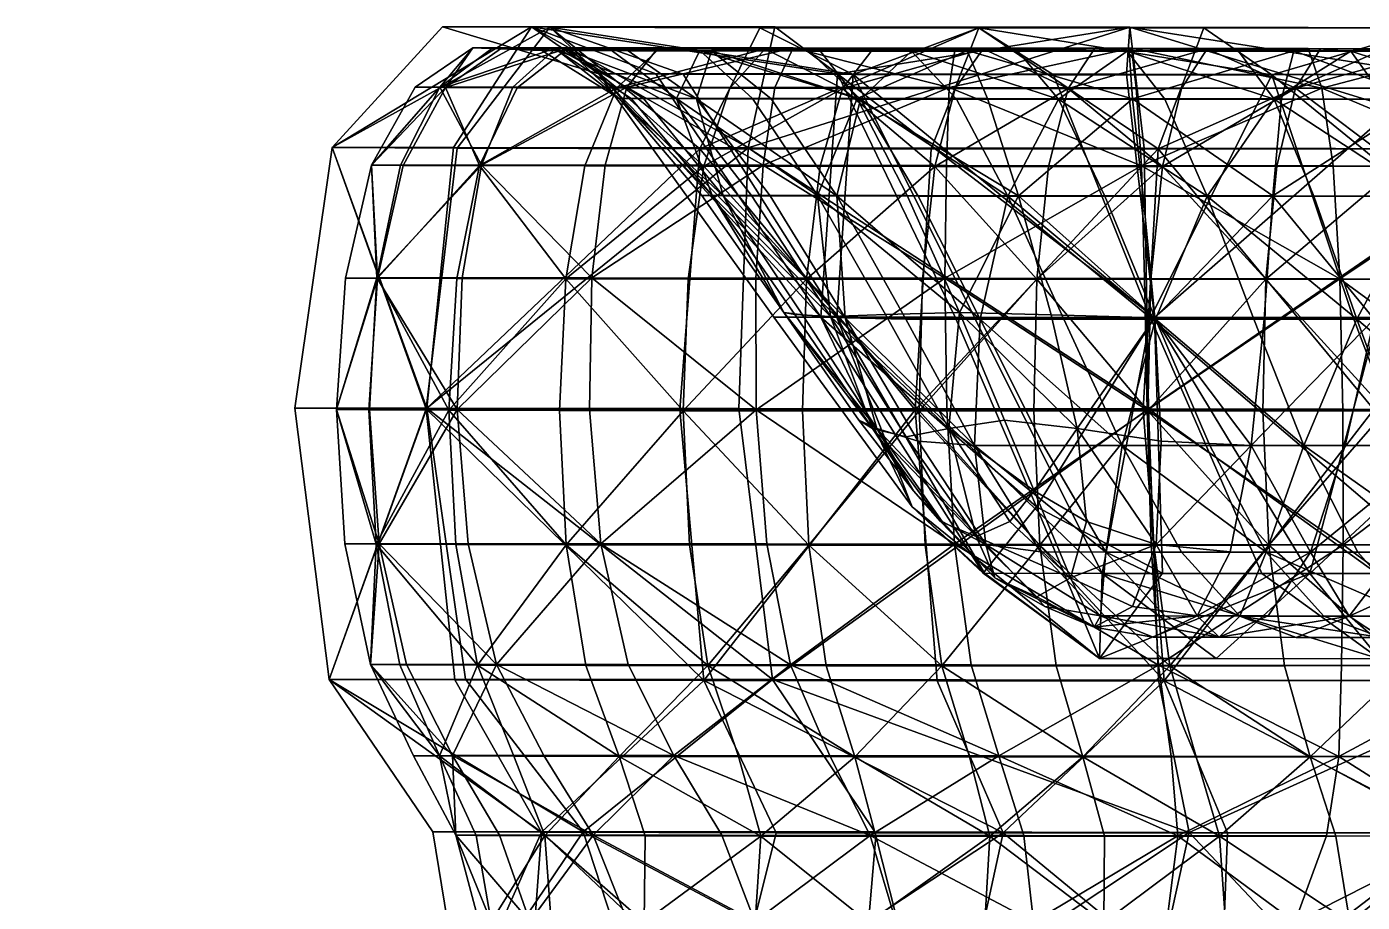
# Model space of a CAD drawing. Extents: x -333 to -8, y 0 to 313.
# Drawn here: x -325.57 to -280.92, y 283.21 to 312.48 of the extents above; entities that cross this region are included whole.
import ezdxf

# ---------------------------------------------------------------- set-up
doc = ezdxf.new("R2010")
doc.units = 0
doc.layers.add('Box03', color=7, linetype='CONTINUOUS')
doc.layers.add('Box04', color=7, linetype='CONTINUOUS')

msp = doc.modelspace()

# ---------------------------------------------------------------- meshes
at = {"layer": 'Box03', "color": 7}
mesh = msp.add_polyface(dxfattribs=at)
corners = [(-314.037476, 307.848999, -2.009823), (-313.068604, 307.852936, -7.903645), (-313.862335, 304.080566, -8.107579), (-310.36908, 307.85376, -13.236412), (-306.231903, 307.851624, -17.720322), (-306.675507, 304.079193, -18.399656), (-313.834991, 304.06897, 4.394816), (-312.982697, 307.841797, 4.15725), (-309.312225, 310.457642, -12.481446), (-305.500885, 310.455719, -16.593508), (-307.8591, 311.775482, -11.54776), (-312.586212, 310.453186, -2.08145), (-311.753998, 310.456848, -7.569169), (-310.657684, 311.771393, -2.167066), (-309.986633, 311.774719, -7.151584), (-307.834686, 311.688843, -6.698326), (-308.350464, 311.685883, -2.249021), (-305.763184, 310.079041, -2.30965), (-311.568909, 310.446503, 3.75695), (-310.430298, 307.832855, 10.256457), (-309.166779, 310.438202, 9.598337), (-307.482544, 311.757874, 8.757299), (-309.693054, 311.76535, 3.25319), (-305.844574, 310.429688, 15.095031), (-306.906433, 307.823669, 15.946694), (-307.45459, 311.680603, 2.705241)]
mesh.append_faces([[corners[k] for k in face] for face in [(0, 1, 2), (2, 1, 3), (3, 4, 5), (6, 7, 0), (3, 8, 9), (9, 4, 3), (9, 8, 10), (0, 11, 12), (12, 1, 0), (13, 14, 12), (12, 11, 13), (10, 8, 12), (12, 14, 10), (3, 1, 12), (12, 8, 3), (15, 16, 17), (10, 14, 15), (13, 16, 15), (15, 14, 13), (0, 7, 18), (18, 11, 0), (19, 20, 18), (18, 7, 19), (21, 22, 18), (18, 20, 21), (13, 11, 18), (18, 22, 13), (21, 20, 23), (19, 24, 23), (23, 20, 19), (13, 22, 25), (25, 16, 13), (25, 22, 21)]], dxfattribs={"vtx2": -1})
mesh = msp.add_polyface(dxfattribs=at)
corners = [(-306.675507, 304.079193, -18.399656), (-306.231903, 307.851624, -17.720322), (-300.950165, 307.846771, -21.067574), (-305.500885, 310.455719, -16.593508), (-307.8591, 311.775482, -11.54776), (-304.454163, 311.773804, -15.202998), (-299.950989, 311.769806, -17.964697), (-305.763184, 310.079041, -2.30965), (-305.366272, 310.081604, -6.25683), (-307.834686, 311.688843, -6.698326), (-303.84964, 310.082245, -9.624012), (-306.031097, 311.689575, -10.555303), (-303.063507, 311.688141, -13.73258), (-301.30069, 310.081085, -12.366037), (-302.937134, 307.815857, 20.886835), (-302.067047, 310.422424, 19.899343), (-305.844574, 310.429688, 15.095031), (-306.906433, 307.823669, 15.946694), (-300.882813, 311.743683, 18.60952), (-304.415863, 311.750244, 13.993372), (-307.482544, 311.757874, 8.757299), (-303.177643, 310.06897, 6.856251), (-305.459015, 311.674072, 7.815789), (-302.67572, 311.667419, 12.733959), (-308.350464, 311.685883, -2.249021), (-307.45459, 311.680603, 2.705241), (-304.952911, 310.074524, 2.172367), (-302.994446, 306.83316, -2.331295), (-302.649536, 306.835297, -5.874532), (-301.336121, 306.835876, -8.873833), (-302.287445, 306.829376, 1.713838)]
mesh.append_faces([[corners[k] for k in face] for face in [(0, 1, 2), (2, 1, 3), (4, 5, 3), (3, 5, 6), (7, 8, 9), (10, 11, 9), (9, 8, 10), (9, 11, 4), (6, 5, 12), (4, 11, 12), (12, 5, 4), (10, 13, 12), (12, 11, 10), (14, 15, 16), (16, 17, 14), (18, 19, 16), (16, 15, 18), (16, 19, 20), (21, 22, 23), (20, 19, 23), (23, 22, 20), (23, 19, 18), (7, 24, 25), (25, 26, 7), (20, 22, 25), (21, 26, 25), (25, 22, 21), (7, 27, 28), (28, 8, 7), (10, 8, 28), (28, 29, 10), (7, 26, 30), (30, 27, 7), (30, 26, 21)]], dxfattribs={"vtx2": -1})
mesh = msp.add_polyface(dxfattribs=at)
corners = [(-302.937134, 307.815857, 20.886835), (-303.460846, 304.041901, 21.478285), (-299.499268, 304.036713, 25.378483), (-299.048553, 307.810852, 24.735769), (-294.87323, 304.066376, -23.876444), (-301.188904, 304.074097, -21.902773), (-300.950165, 307.846771, -21.067574), (-298.29895, 310.417786, 23.663588), (-302.067047, 310.422424, 19.899343), (-300.882813, 311.743683, 18.60952), (-297.273163, 311.739471, 22.253851), (-295.993835, 311.657959, 20.598486), (-299.416687, 311.661682, 17.11108), (-300.559998, 310.451263, -19.680586), (-294.729584, 310.444366, -21.517914), (-299.950989, 311.769806, -17.964697), (-305.500885, 310.455719, -16.593508), (-297.806824, 310.078186, -14.437748), (-299.055725, 311.684692, -16.14279), (-303.063507, 311.688141, -13.73258), (-301.30069, 310.081085, -12.366037), (-297.700836, 310.058411, 15.497745), (-300.679565, 310.063293, 11.409032), (-302.67572, 311.667419, 12.733959), (-303.177643, 310.06897, 6.856251), (-299.137451, 306.834961, -11.287157), (-303.84964, 310.082245, -9.624012), (-301.336121, 306.835876, -8.873833), (-298.703156, 302.78595, -8.171614), (-302.649536, 306.835297, -5.874532), (-302.994446, 306.83316, -2.331295), (-300.254547, 302.922394, -2.335293), (-300.719818, 306.824768, 5.961125), (-302.287445, 306.829376, 1.713838), (-298.208649, 302.74231, 4.970291), (-298.482788, 306.820038, 10.110834)]
mesh.append_faces([[corners[k] for k in face] for face in [(0, 1, 2), (2, 3, 0), (4, 5, 6), (0, 3, 7), (7, 8, 0), (9, 8, 7), (7, 10, 9), (9, 10, 11), (11, 12, 9), (6, 13, 14), (14, 13, 15), (16, 13, 6), (15, 13, 16), (17, 18, 19), (19, 20, 17), (19, 18, 15), (21, 22, 23), (23, 12, 21), (23, 22, 24), (9, 12, 23), (17, 20, 25), (26, 27, 25), (25, 20, 26), (25, 27, 28), (29, 30, 31), (28, 27, 29), (24, 32, 33), (33, 32, 34), (31, 30, 33), (35, 22, 21), (34, 32, 35), (24, 22, 35), (35, 32, 24)]], dxfattribs={"vtx2": -1})
mesh = msp.add_polyface(dxfattribs=at)
corners = [(-295.214386, 307.80835, 27.755407), (-295.624237, 304.034088, 28.426287), (-291.798828, 304.03363, 30.891268), (-291.408478, 307.807922, 30.207649), (-299.048553, 307.810852, 24.735769), (-299.499268, 304.036713, 25.378483), (-300.950165, 307.846771, -21.067574), (-294.816833, 307.839355, -22.990364), (-294.87323, 304.066376, -23.876444), (-294.53186, 310.415436, 26.636927), (-298.29895, 310.417786, 23.663588), (-293.599274, 311.737366, 25.158968), (-297.273163, 311.739471, 22.253851), (-290.757416, 310.41507, 29.06852), (-297.700836, 310.058411, 15.497745), (-299.416687, 311.661682, 17.11108), (-295.993835, 311.657959, 20.598486), (-294.483643, 310.055237, 18.789413), (-292.439209, 311.656097, 23.40966), (-291.07431, 310.05368, 21.477131), (-294.729584, 310.444366, -21.517914), (-299.950989, 311.769806, -17.964697), (-294.528748, 311.76358, -19.680254), (-297.806824, 310.078186, -14.437748), (-293.455505, 310.073608, -15.793983), (-294.131622, 311.67926, -17.698557), (-299.055725, 311.684692, -16.14279), (-292.765289, 306.813324, 16.918558), (-295.767517, 306.815979, 13.863223), (-293.700012, 302.70047, 12.060251), (-296.136871, 306.832581, -13.072459), (-292.417725, 306.828827, -14.187699), (-294.382935, 302.922058, -11.854345), (-299.137451, 306.834961, -11.287157), (-298.482788, 306.820038, 10.110834)]
mesh.append_faces([[corners[k] for k in face] for face in [(0, 1, 2), (2, 3, 0), (0, 4, 5), (5, 1, 0), (6, 7, 8), (0, 9, 10), (10, 4, 0), (11, 12, 10), (10, 9, 11), (11, 9, 13), (13, 9, 0), (14, 15, 16), (16, 17, 14), (11, 18, 16), (16, 12, 11), (19, 17, 16), (16, 18, 19), (20, 7, 6), (21, 22, 20), (23, 24, 25), (25, 26, 23), (21, 26, 25), (25, 22, 21), (14, 17, 27), (27, 28, 14), (27, 17, 19), (29, 28, 27), (23, 30, 31), (31, 24, 23), (31, 30, 32), (33, 30, 23), (32, 30, 33), (14, 28, 34), (34, 28, 29)]], dxfattribs={"vtx2": -1})
mesh = msp.add_polyface(dxfattribs=at)
corners = [(-283.152771, 310.418884, 33.303127), (-286.967194, 310.416321, 31.207533), (-287.604523, 307.809174, 32.354416), (-286.108459, 311.738312, 29.681961), (-281.304901, 311.659729, 29.920681), (-285.062744, 311.657166, 27.857273), (-290.757416, 310.41507, 29.06852), (-289.873566, 311.737061, 27.55747), (-293.599274, 311.737366, 25.158968), (-283.864349, 310.054901, 25.813057), (-287.519104, 310.053589, 23.753984), (-288.784851, 311.655914, 25.758095), (-291.07431, 310.05368, 21.477131), (-292.439209, 311.656097, 23.40966), (-288.306824, 307.830688, -23.740049), (-288.477844, 310.436279, -22.301676), (-282.27301, 310.428253, -22.228065), (-288.639221, 311.756287, -20.482862), (-282.734222, 311.749023, -20.505705), (-294.729584, 310.444366, -21.517914), (-294.528748, 311.76358, -19.680254), (-294.816833, 307.839355, -22.990364), (-288.607635, 310.068176, -16.47509), (-288.709595, 311.672882, -18.4764), (-294.131622, 311.67926, -17.698557), (-293.455505, 310.073608, -15.793983), (-283.208099, 311.666473, -18.552837), (-283.624146, 310.062744, -16.521412), (-286.104279, 306.812134, 21.628736), (-283.911804, 306.819855, -14.563374), (-292.417725, 306.828827, -14.187699)]
mesh.append_faces([[corners[k] for k in face] for face in [(0, 1, 2), (3, 1, 0), (4, 5, 3), (2, 1, 6), (3, 7, 6), (6, 1, 3), (6, 7, 8), (9, 10, 11), (11, 5, 9), (12, 13, 11), (11, 10, 12), (8, 7, 11), (11, 13, 8), (3, 5, 11), (11, 7, 3), (14, 15, 16), (17, 18, 16), (16, 15, 17), (17, 15, 19), (19, 20, 17), (14, 21, 19), (19, 15, 14), (22, 23, 24), (24, 25, 22), (17, 20, 24), (24, 23, 17), (17, 23, 26), (26, 18, 17), (22, 27, 26), (26, 23, 22), (28, 10, 9), (12, 10, 28), (29, 27, 22), (22, 25, 30)]], dxfattribs={"vtx2": -1})
mesh = msp.add_polyface(dxfattribs=at)
corners = [(-279.687347, 307.816162, 36.401573), (-279.097961, 310.423187, 35.231228), (-283.152771, 310.418884, 33.303127), (-278.309845, 311.745087, 33.673695), (-282.316345, 311.740875, 31.765034), (-286.108459, 311.738312, 29.681961), (-274.586487, 310.429688, 36.867756), (-273.901581, 311.751251, 35.27494), (-275.101196, 307.822876, 38.070736), (-276.29364, 310.061371, 29.716461), (-277.36203, 311.663788, 31.808821), (-273.084839, 311.669617, 33.382195), (-283.864349, 310.054901, 25.813057), (-285.062744, 311.657166, 27.857273), (-281.304901, 311.659729, 29.920681), (-280.156372, 310.057434, 27.847445), (-271.876953, 310.417145, -20.293491), (-276.583313, 310.421448, -21.493275), (-277.265594, 311.742859, -19.881973), (-278.865906, 310.058075, -15.973303), (-274.693878, 310.055023, -14.871105), (-273.640503, 311.657532, -16.907568), (-278.045593, 311.661041, -18.004389), (-282.27301, 310.428253, -22.228065), (-276.056152, 307.814758, -22.725513), (-281.894958, 307.822052, -23.56798), (-288.306824, 307.830688, -23.740049), (-282.734222, 311.749023, -20.505705), (-283.208099, 311.666473, -18.552837), (-283.624146, 310.062744, -16.521412), (-278.90863, 306.81604, 25.622696), (-275.796051, 306.813416, -12.724944), (-283.911804, 306.819855, -14.563374)]
mesh.append_faces([[corners[k] for k in face] for face in [(0, 1, 2), (3, 4, 2), (2, 1, 3), (2, 4, 5), (3, 1, 6), (6, 7, 3), (0, 8, 6), (6, 1, 0), (9, 10, 11), (3, 7, 11), (11, 10, 3), (12, 13, 14), (14, 15, 12), (5, 4, 14), (3, 10, 14), (14, 4, 3), (9, 15, 14), (14, 10, 9), (16, 17, 18), (19, 20, 21), (21, 22, 19), (18, 22, 21), (23, 17, 24), (23, 25, 26), (18, 17, 23), (23, 27, 18), (19, 22, 28), (28, 29, 19), (18, 27, 28), (28, 22, 18), (12, 15, 30), (30, 15, 9), (31, 20, 19), (19, 29, 32)]], dxfattribs={"vtx2": -1})
mesh = msp.add_polyface(dxfattribs=at)
corners = [(-287.604523, 307.809174, 32.354416), (-287.986053, 304.034912, 33.042999), (-284.148956, 304.037476, 35.151054), (-283.776276, 307.811768, 34.457592), (-288.087708, 299.633698, 33.229519), (-291.408478, 307.807922, 30.207649), (-291.798828, 304.03363, 30.891268), (-288.306824, 307.830688, -23.740049), (-288.207489, 304.057312, -24.605183), (-294.87323, 304.066376, -23.876444), (-294.816833, 307.839355, -22.990364), (-288.118835, 299.656372, -24.938021), (-281.670624, 304.04834, -24.373499), (-283.152771, 310.418884, 33.303127), (-290.757416, 310.41507, 29.06852), (-295.214386, 307.80835, 27.755407), (-291.07431, 310.05368, 21.477131), (-289.527191, 306.812073, 19.449505), (-292.765289, 306.813324, 16.918558), (-287.832153, 302.697357, 17.218164), (-290.898834, 302.698334, 14.858582), (-293.700012, 302.70047, 12.060251), (-283.864349, 310.054901, 25.813057), (-282.547729, 306.813477, 23.628908), (-286.104279, 306.812134, 21.628736), (-284.551422, 302.697571, 19.289244), (-288.944336, 298.476379, 12.482146), (-288.607635, 310.068176, -16.47509), (-288.252014, 306.824371, -14.671722), (-283.911804, 306.819855, -14.563374), (-287.857849, 302.742249, -12.89718), (-284.204498, 302.703979, -12.537499), (-294.382935, 302.922058, -11.854345), (-291.317078, 302.849792, -12.691332), (-292.417725, 306.828827, -14.187699), (-290.452484, 299.04126, -11.116507), (-284.635651, 298.481201, -10.302566)]
mesh.append_faces([[corners[k] for k in face] for face in [(0, 1, 2), (2, 3, 0), (2, 1, 4), (0, 5, 6), (6, 1, 0), (4, 1, 6), (7, 8, 9), (9, 10, 7), (9, 8, 11), (11, 8, 12), (12, 8, 7), (0, 3, 13), (14, 5, 0), (15, 5, 14), (16, 17, 18), (19, 20, 18), (18, 17, 19), (18, 20, 21), (22, 23, 24), (19, 17, 24), (24, 25, 19), (24, 17, 16), (21, 20, 26), (27, 28, 29), (30, 31, 29), (29, 28, 30), (32, 33, 34), (30, 28, 34), (34, 33, 30), (34, 28, 27), (30, 33, 35), (35, 33, 32), (36, 31, 30)]], dxfattribs={"vtx2": -1})
mesh = msp.add_polyface(dxfattribs=at)
corners = [(-279.687347, 307.816162, 36.401573), (-280.03891, 304.041931, 37.104889), (-275.407318, 304.048798, 38.793968), (-275.101196, 307.822876, 38.070736), (-280.131897, 299.640747, 37.299194), (-284.148956, 304.037476, 35.151054), (-283.776276, 307.811768, 34.457592), (-276.056152, 307.814758, -22.725513), (-275.741516, 304.040771, -23.465904), (-281.670624, 304.04834, -24.373499), (-281.894958, 307.822052, -23.56798), (-275.637024, 299.639618, -23.699135), (-288.306824, 307.830688, -23.740049), (-283.152771, 310.418884, 33.303127), (-282.27301, 310.428253, -22.228065), (-278.90863, 306.81604, 25.622696), (-282.547729, 306.813477, 23.628908), (-283.864349, 310.054901, 25.813057), (-276.29364, 310.061371, 29.716461), (-275.143646, 306.819855, 27.476458), (-273.90271, 302.7052, 25.006001), (-277.553223, 302.701508, 23.166866), (-281.107971, 302.698944, 21.222065), (-276.081604, 298.479858, 20.400381), (-278.865906, 310.058075, -15.973303), (-279.669128, 306.815979, -13.9015), (-275.796051, 306.813416, -12.724944), (-280.523224, 302.700836, -11.675757), (-276.980225, 302.6987, -10.375422), (-273.561798, 302.697571, -8.769035), (-278.279633, 298.476929, -7.728884), (-284.551422, 302.697571, 19.289244), (-286.104279, 306.812134, 21.628736), (-282.871521, 298.475952, 16.642412), (-283.911804, 306.819855, -14.563374), (-284.204498, 302.703979, -12.537499), (-284.635651, 298.481201, -10.302566)]
mesh.append_faces([[corners[k] for k in face] for face in [(0, 1, 2), (2, 3, 0), (2, 1, 4), (4, 1, 5), (0, 6, 5), (5, 1, 0), (7, 8, 9), (9, 10, 7), (9, 8, 11), (12, 10, 9), (13, 6, 0), (7, 10, 14), (15, 16, 17), (18, 19, 15), (20, 21, 15), (15, 19, 20), (22, 16, 15), (15, 21, 22), (22, 21, 23), (23, 21, 20), (24, 25, 26), (27, 28, 26), (26, 25, 27), (26, 28, 29), (29, 28, 30), (30, 28, 27), (22, 31, 32), (32, 16, 22), (33, 31, 22), (34, 25, 24), (27, 25, 34), (34, 35, 27), (27, 35, 36)]], dxfattribs={"vtx2": -1})
mesh = msp.add_polyface(dxfattribs=at)
corners = [(-311.174438, 299.680756, -13.840859), (-306.74942, 299.678497, -18.664469), (-306.371368, 295.189697, -18.547712), (-301.180511, 299.67337, -22.247427), (-315.211426, 299.675812, -1.883704), (-314.110229, 299.679932, -8.129603), (-313.787231, 295.191101, -7.918355), (-313.862335, 304.080566, -8.107579), (-314.912872, 304.076477, -1.969861), (-314.037476, 307.848999, -2.009823), (-310.36908, 307.85376, -13.236412), (-311.008301, 304.081421, -13.692719), (-300.950165, 307.846771, -21.067574), (-301.188904, 304.074097, -21.902773), (-306.675507, 304.079193, -18.399656), (-311.454529, 299.658752, 10.827569), (-314.13266, 299.668213, 4.543845), (-313.882568, 295.179626, 4.678522), (-307.535339, 295.160858, 16.523046), (-307.757568, 299.649078, 16.642006), (-302.937134, 307.815857, 20.886835), (-306.906433, 307.823669, 15.946694), (-307.54599, 304.050079, 16.45612), (-303.460846, 304.041901, 21.478285), (-310.430298, 307.832855, 10.256457), (-311.191711, 304.059631, 10.64922), (-303.622314, 299.640778, 21.661692), (-313.834991, 304.06897, 4.394816), (-312.982697, 307.841797, 4.15725)]
mesh.append_faces([[corners[k] for k in face] for face in [(0, 1, 2), (2, 1, 3), (4, 5, 6), (6, 5, 0), (7, 8, 9), (10, 11, 7), (0, 5, 7), (7, 11, 0), (4, 8, 7), (7, 5, 4), (12, 13, 14), (3, 1, 14), (14, 13, 3), (0, 11, 14), (14, 1, 0), (14, 11, 10), (15, 16, 17), (17, 16, 4), (18, 19, 15), (20, 21, 22), (22, 23, 20), (24, 25, 22), (22, 21, 24), (15, 19, 22), (22, 25, 15), (26, 23, 22), (22, 19, 26), (9, 8, 27), (4, 16, 27), (27, 8, 4), (15, 25, 27), (27, 16, 15), (24, 28, 27), (27, 25, 24)]], dxfattribs={"vtx2": -1})
mesh = msp.add_polyface(dxfattribs=at)
corners = [(-295.737061, 299.632904, 28.609537), (-291.903717, 299.632446, 31.075949), (-291.798828, 304.03363, 30.891268), (-295.624237, 304.034088, 28.426287), (-303.622314, 299.640778, 21.661692), (-299.629395, 299.635559, 25.561159), (-299.499268, 304.036713, 25.378483), (-303.460846, 304.041901, 21.478285), (-301.180511, 299.67337, -22.247427), (-301.188904, 304.074097, -21.902773), (-294.87323, 304.066376, -23.876444), (-294.813049, 299.665527, -24.236731), (-298.703156, 302.78595, -8.171614), (-296.856049, 302.854584, -10.320613), (-299.137451, 306.834961, -11.287157), (-294.382935, 302.922058, -11.854345), (-300.254547, 302.922394, -2.335293), (-299.890869, 302.854797, -5.488833), (-302.649536, 306.835297, -5.874532), (-297.296631, 299.044891, -5.037132), (-297.753876, 299.320862, -2.342982), (-295.923798, 296.956726, -2.355193), (-296.163452, 298.768005, -7.384205), (-291.891785, 296.956726, -9.454894), (-292.882019, 299.32074, -10.590836), (-294.73877, 299.0448, -9.291086), (-298.208649, 302.74231, 4.970291), (-299.629608, 302.850006, 1.225982), (-302.287445, 306.829376, 1.713838), (-293.700012, 302.70047, 12.060251), (-296.184387, 302.703796, 8.672937), (-298.482788, 306.820038, 10.110834), (-293.883362, 298.480774, 6.928921), (-295.767181, 298.622467, 3.723631), (-291.581604, 298.478088, 9.94157), (-297.150726, 299.04126, 0.605135)]
mesh.append_faces([[corners[k] for k in face] for face in [(0, 1, 2), (2, 3, 0), (4, 5, 6), (6, 7, 4), (0, 3, 6), (6, 5, 0), (8, 9, 10), (10, 11, 8), (12, 13, 14), (14, 13, 15), (16, 17, 18), (18, 17, 12), (19, 20, 21), (12, 17, 19), (19, 22, 12), (16, 20, 19), (19, 17, 16), (23, 24, 25), (15, 13, 25), (25, 24, 15), (12, 22, 25), (25, 13, 12), (26, 27, 28), (28, 27, 16), (29, 30, 31), (31, 30, 26), (26, 30, 32), (32, 33, 26), (29, 34, 32), (32, 30, 29), (16, 27, 35), (35, 20, 16), (26, 33, 35), (35, 27, 26)]], dxfattribs={"vtx2": -1})
mesh = msp.add_polyface(dxfattribs=at)
corners = [(-291.891785, 296.956726, -9.454894), (-292.706238, 295.934082, -8.254219), (-290.679108, 294.050842, -7.26565), (-290.135834, 295.932068, -9.346766), (-293.825439, 295.429321, -6.36558), (-287.817841, 295.172394, -8.776054), (-288.087708, 299.633698, 33.229519), (-287.885345, 295.145782, 32.870178), (-284.047943, 295.148376, 34.978413), (-284.247345, 299.636292, 35.339371), (-284.148956, 304.037476, 35.151054), (-291.903717, 299.632446, 31.075949), (-291.698456, 295.144531, 30.718266), (-291.798828, 304.03363, 30.891268), (-281.561401, 295.159088, -24.430635), (-287.979736, 295.167999, -24.779512), (-288.118835, 299.656372, -24.938021), (-294.550598, 295.176971, -24.1318), (-294.813049, 299.665527, -24.236731), (-294.87323, 304.066376, -23.876444), (-287.832153, 302.697357, 17.218164), (-284.551422, 302.697571, 19.289244), (-282.871521, 298.475952, 16.642412), (-286.02359, 298.475647, 14.674482), (-289.495575, 294.914948, 7.359909), (-291.581604, 298.478088, 9.94157), (-288.944336, 298.476379, 12.482146), (-286.961914, 294.913544, 9.661915), (-293.700012, 302.70047, 12.060251), (-290.898834, 302.698334, 14.858582), (-284.135864, 294.912994, 11.709841), (-290.452484, 299.04126, -11.116507), (-292.882019, 299.32074, -10.590836), (-287.64032, 298.62265, -10.982337), (-287.857849, 302.742249, -12.89718), (-294.382935, 302.922058, -11.854345), (-284.635651, 298.481201, -10.302566), (-285.338684, 294.917633, -7.717351), (-291.678711, 294.917114, 4.712363), (-293.883362, 298.480774, 6.928921)]
mesh.append_faces([[corners[k] for k in face] for face in [(0, 1, 2), (2, 3, 0), (2, 1, 4), (5, 3, 2), (6, 7, 8), (8, 9, 6), (6, 9, 10), (6, 11, 12), (12, 7, 6), (13, 11, 6), (14, 15, 16), (16, 15, 17), (17, 18, 16), (16, 18, 19), (20, 21, 22), (22, 23, 20), (24, 25, 26), (26, 27, 24), (26, 25, 28), (20, 23, 26), (26, 29, 20), (30, 27, 26), (26, 23, 30), (0, 3, 31), (31, 32, 0), (5, 33, 31), (31, 3, 5), (31, 33, 34), (35, 32, 31), (34, 33, 36), (5, 37, 36), (36, 33, 5), (24, 38, 39), (39, 25, 24)]], dxfattribs={"vtx2": -1})
mesh = msp.add_polyface(dxfattribs=at)
corners = [(-277.839386, 294.914703, 15.409266), (-274.485291, 294.917114, 17.243675), (-272.755768, 292.779266, 13.617172), (-275.313507, 292.775818, 2.449976), (-273.480682, 294.913361, -1.134597), (-276.640076, 294.913391, -2.940905), (-281.357025, 292.776337, -1.170108), (-279.727509, 294.914154, -4.691666), (-282.656006, 294.915588, -6.30958), (-279.174774, 292.775787, 10.054323), (-281.075623, 294.91333, 13.59514), (-285.338684, 294.917633, -7.717351), (-286.44696, 292.779358, -4.640634), (-280.131897, 299.640747, 37.299194), (-284.247345, 299.636292, 35.339371), (-284.047943, 295.148376, 34.978413), (-279.945465, 295.152802, 36.94252), (-275.337219, 295.159668, 38.66206), (-275.490692, 299.647675, 39.002666), (-275.407318, 304.048798, 38.793968), (-284.148956, 304.037476, 35.151054), (-288.118835, 299.656372, -24.938021), (-281.56955, 299.647278, -24.656944), (-281.561401, 295.159088, -24.430635), (-275.637024, 299.639618, -23.699135), (-275.740265, 295.151581, -23.409893), (-281.670624, 304.04834, -24.373499), (-279.540161, 298.477356, 18.509769), (-276.081604, 298.479858, 20.400381), (-281.107971, 302.698944, 21.222065), (-278.279633, 298.476929, -7.728884), (-281.496216, 298.478668, -9.182858), (-275.031708, 298.476013, -6.049808), (-273.561798, 302.697571, -8.769035), (-280.523224, 302.700836, -11.675757), (-282.871521, 298.475952, 16.642412), (-284.135864, 294.912994, 11.709841), (-286.02359, 298.475647, 14.674482), (-284.635651, 298.481201, -10.302566)]
mesh.append_faces([[corners[k] for k in face] for face in [(0, 1, 2), (3, 4, 5), (6, 7, 8), (5, 7, 6), (9, 10, 0), (8, 11, 12), (13, 14, 15), (15, 16, 13), (13, 16, 17), (17, 18, 13), (13, 18, 19), (20, 14, 13), (21, 22, 23), (24, 25, 23), (23, 22, 24), (24, 22, 26), (26, 22, 21), (0, 27, 28), (28, 1, 0), (28, 27, 29), (8, 7, 30), (30, 31, 8), (5, 32, 30), (30, 7, 5), (30, 32, 33), (34, 31, 30), (0, 10, 35), (35, 27, 0), (36, 37, 35), (35, 10, 36), (29, 27, 35), (8, 31, 38), (38, 11, 8), (38, 31, 34)]], dxfattribs={"vtx2": -1})
mesh = msp.add_polyface(dxfattribs=at)
corners = [(-302.794983, 291.11792, 20.756393), (-306.873596, 291.12561, 16.117937), (-305.766541, 288.083557, 15.445374), (-310.498535, 291.134613, 10.744813), (-311.766418, 288.09964, 5.201568), (-313.091522, 291.143372, 4.873033), (-314.074249, 291.150421, -1.261399), (-312.868378, 291.154236, -7.422468), (-311.328613, 288.109436, -6.590581), (-309.865967, 291.154999, -13.174633), (-303.930328, 288.108185, -17.301321), (-305.459076, 291.152893, -18.082344), (-300.039825, 291.148102, -21.710058), (-306.371368, 295.189697, -18.547712), (-300.829376, 295.184631, -22.162775), (-310.812134, 295.191925, -13.671332), (-311.174438, 299.680756, -13.840859), (-301.180511, 299.67337, -22.247427), (-314.93219, 295.187073, -1.673497), (-313.787231, 295.191101, -7.918355), (-315.211426, 299.675812, -1.883704), (-313.882568, 295.179626, 4.678522), (-311.22229, 295.170349, 10.84245), (-311.454529, 299.658752, 10.827569), (-303.40567, 295.15274, 21.425058), (-307.535339, 295.160858, 16.523046), (-303.622314, 299.640778, 21.661692), (-307.757568, 299.649078, 16.642006)]
mesh.append_faces([[corners[k] for k in face] for face in [(0, 1, 2), (2, 1, 3), (4, 5, 6), (3, 5, 4), (6, 7, 8), (8, 7, 9), (10, 11, 12), (9, 11, 10), (12, 11, 13), (13, 14, 12), (9, 15, 13), (13, 11, 9), (13, 15, 16), (17, 14, 13), (6, 18, 19), (19, 7, 6), (19, 18, 20), (16, 15, 19), (9, 7, 19), (19, 15, 9), (6, 5, 21), (21, 18, 6), (3, 22, 21), (21, 5, 3), (21, 22, 23), (20, 18, 21), (0, 24, 25), (25, 1, 0), (26, 27, 25), (25, 24, 26), (23, 22, 25), (3, 1, 25), (25, 22, 3)]], dxfattribs={"vtx2": -1})
mesh = msp.add_polyface(dxfattribs=at)
corners = [(-295.923798, 296.956726, -2.355193), (-294.970062, 295.931915, -0.528703), (-293.206818, 294.050751, -2.555529), (-295.018188, 295.934082, -4.174381), (-293.505493, 295.172089, 1.991941), (-293.825439, 295.429321, -6.36558), (-291.797638, 293.417236, -4.969718), (-300.039825, 291.148102, -21.710058), (-294.000214, 291.140839, -23.622229), (-293.076111, 288.09726, -22.768595), (-302.794983, 291.11792, 20.756393), (-298.841034, 291.113037, 24.42417), (-299.417206, 295.147583, 25.253241), (-303.40567, 295.15274, 21.425058), (-294.974548, 291.110565, 27.353046), (-295.528595, 295.144989, 28.265131), (-295.737061, 299.632904, 28.609537), (-299.629395, 299.635559, 25.561159), (-303.622314, 299.640778, 21.661692), (-291.698456, 295.144531, 30.718266), (-291.903717, 299.632446, 31.075949), (-300.829376, 295.184631, -22.162775), (-294.550598, 295.176971, -24.1318), (-301.180511, 299.67337, -22.247427), (-294.813049, 299.665527, -24.236731), (-297.296631, 299.044891, -5.037132), (-296.163452, 298.768005, -7.384205), (-294.73877, 299.0448, -9.291086), (-292.706238, 295.934082, -8.254219), (-291.891785, 296.956726, -9.454894), (-295.767181, 298.622467, 3.723631), (-293.883362, 298.480774, 6.928921), (-291.678711, 294.917114, 4.712363), (-297.753876, 299.320862, -2.342982), (-297.150726, 299.04126, 0.605135)]
mesh.append_faces([[corners[k] for k in face] for face in [(0, 1, 2), (2, 3, 0), (2, 1, 4), (5, 3, 2), (2, 6, 5), (7, 8, 9), (10, 11, 12), (12, 13, 10), (14, 15, 12), (12, 11, 14), (16, 17, 12), (12, 15, 16), (18, 13, 12), (12, 17, 18), (16, 15, 19), (19, 20, 16), (19, 15, 14), (7, 21, 22), (22, 8, 7), (23, 24, 22), (22, 21, 23), (0, 3, 25), (5, 26, 25), (25, 3, 5), (27, 28, 29), (5, 28, 27), (27, 26, 5), (4, 30, 31), (31, 32, 4), (0, 33, 34), (34, 1, 0), (4, 1, 34), (34, 30, 4)]], dxfattribs={"vtx2": -1})
mesh = msp.add_polyface(dxfattribs=at)
corners = [(-289.495575, 294.914948, 7.359909), (-286.961914, 294.913544, 9.661915), (-285.011627, 292.77597, 6.27055), (-287.525208, 292.777222, 4.168001), (-284.135864, 294.912994, 11.709841), (-285.705322, 292.064789, 0.641811), (-287.817841, 295.172394, -8.776054), (-288.608856, 293.098267, -6.127187), (-286.44696, 292.779358, -4.640634), (-285.338684, 294.917633, -7.717351), (-289.888885, 292.405151, -3.273806), (-287.908051, 292.066498, -1.355031), (-284.070648, 292.777588, -2.942703), (-293.825439, 295.429321, -6.36558), (-291.797638, 293.417236, -4.969718), (-290.679108, 294.050842, -7.26565), (-293.505493, 295.172089, 1.991941), (-291.5336, 293.098053, -0.453985), (-293.206818, 294.050751, -2.555529), (-289.669464, 292.779053, 1.85684), (-291.678711, 294.917114, 4.712363), (-293.076111, 288.09726, -22.768595), (-294.000214, 291.140839, -23.622229), (-287.729187, 291.132355, -24.170593), (-284.047943, 295.148376, 34.978413), (-287.885345, 295.145782, 32.870178), (-287.354889, 291.11142, 31.921207), (-291.698456, 295.144531, 30.718266), (-291.158234, 291.110138, 29.774797), (-294.974548, 291.110565, 27.353046), (-287.979736, 295.167999, -24.779512), (-281.561401, 295.159088, -24.430635), (-294.550598, 295.176971, -24.1318)]
mesh.append_faces([[corners[k] for k in face] for face in [(0, 1, 2), (2, 3, 0), (2, 1, 4), (5, 3, 2), (6, 7, 8), (8, 9, 6), (10, 11, 8), (8, 7, 10), (5, 12, 8), (8, 11, 5), (13, 14, 15), (10, 7, 15), (15, 14, 10), (15, 7, 6), (16, 17, 18), (10, 14, 18), (18, 17, 10), (0, 3, 19), (19, 20, 0), (5, 11, 19), (19, 3, 5), (10, 17, 19), (19, 11, 10), (16, 20, 19), (19, 17, 16), (21, 22, 23), (24, 25, 26), (26, 25, 27), (27, 28, 26), (29, 28, 27), (23, 30, 31), (23, 22, 32), (32, 30, 23)]], dxfattribs={"vtx2": -1})
mesh = msp.add_polyface(dxfattribs=at)
corners = [(-272.755768, 292.779266, 13.617172), (-276.000732, 292.777008, 11.837799), (-277.839386, 294.914703, 15.409266), (-276.640076, 294.913391, -2.940905), (-278.405029, 292.775726, 0.639877), (-275.313507, 292.775818, 2.449976), (-280.276215, 292.06308, 4.442172), (-277.232788, 292.063293, 6.259442), (-274.092102, 292.064362, 8.030603), (-282.656006, 294.915588, -6.30958), (-284.070648, 292.777588, -2.942703), (-281.357025, 292.776337, -1.170108), (-285.705322, 292.064789, 0.641811), (-283.13089, 292.063599, 2.57192), (-284.135864, 294.912994, 11.709841), (-282.203278, 292.775482, 8.215615), (-285.011627, 292.77597, 6.27055), (-279.174774, 292.775787, 10.054323), (-281.075623, 294.91333, 13.59514), (-286.44696, 292.779358, -4.640634), (-287.729187, 291.132355, -24.170593), (-281.615753, 291.123932, -23.706894), (-281.702209, 288.08197, -22.498039), (-274.263184, 288.083984, 36.19381), (-274.93277, 291.125031, 37.73737), (-279.458801, 291.118347, 35.992901), (-287.354889, 291.11142, 31.921207), (-283.527313, 291.113983, 34.024044), (-284.047943, 295.148376, 34.978413), (-279.945465, 295.152802, 36.94252), (-275.337219, 295.159668, 38.66206), (-276.048828, 291.116821, -22.582867), (-281.561401, 295.159088, -24.430635), (-275.740265, 295.151581, -23.409893)]
mesh.append_faces([[corners[k] for k in face] for face in [(0, 1, 2), (3, 4, 5), (6, 7, 5), (5, 4, 6), (5, 7, 8), (9, 10, 11), (12, 13, 11), (11, 10, 12), (6, 4, 11), (11, 13, 6), (11, 4, 3), (14, 15, 16), (6, 13, 16), (16, 15, 6), (16, 13, 12), (2, 1, 17), (8, 7, 17), (17, 1, 8), (6, 15, 17), (17, 7, 6), (14, 18, 17), (17, 15, 14), (19, 10, 9), (20, 21, 22), (23, 24, 25), (26, 27, 28), (25, 29, 28), (28, 27, 25), (25, 24, 30), (30, 29, 25), (31, 21, 32), (32, 33, 31), (32, 21, 20)]], dxfattribs={"vtx2": -1})
mesh = msp.add_polyface(dxfattribs=at)
corners = [(-310.911743, 278.845734, -1.742951), (-308.879883, 278.847198, -7.245752), (-310.75235, 273.69043, -10.2367), (-305.422546, 278.846405, -12.694866), (-310.909576, 278.841553, 3.109622), (-310.043152, 282.556915, 4.708035), (-310.448761, 282.561676, -0.317591), (-309.307465, 278.835693, 7.39425), (-308.032898, 282.55069, 9.144753), (-308.245453, 285.433197, 10.130392), (-310.539551, 285.440216, 5.275959), (-311.225952, 285.44577, -0.090705), (-304.922852, 282.544037, 13.045986), (-310.498535, 291.134613, 10.744813), (-309.286804, 288.091705, 10.585605), (-305.766541, 288.083557, 15.445374), (-314.074249, 291.150421, -1.261399), (-312.636627, 288.106018, -0.569554), (-311.766418, 288.09964, 5.201568), (-308.744812, 282.563934, -5.985538), (-309.757599, 285.448669, -5.939375), (-306.629181, 285.449127, -11.658583), (-311.328613, 288.109436, -6.590581), (-309.865967, 291.154999, -13.174633), (-308.280518, 288.110107, -12.341257), (-303.930328, 288.108185, -17.301321)]
mesh.append_faces([[corners[k] for k in face] for face in [(0, 1, 2), (2, 1, 3), (0, 4, 5), (5, 6, 0), (7, 8, 5), (5, 4, 7), (9, 10, 5), (5, 8, 9), (11, 6, 5), (5, 10, 11), (9, 8, 12), (12, 8, 7), (13, 14, 15), (15, 14, 9), (16, 17, 18), (11, 10, 18), (18, 17, 11), (9, 14, 18), (18, 10, 9), (18, 14, 13), (0, 6, 19), (19, 1, 0), (11, 20, 19), (19, 6, 11), (19, 20, 21), (3, 1, 19), (22, 17, 16), (23, 24, 22), (21, 20, 22), (22, 24, 21), (11, 17, 22), (22, 20, 11), (25, 24, 23)]], dxfattribs={"vtx2": -1})
mesh = msp.add_polyface(dxfattribs=at)
corners = [(-305.422546, 278.846405, -12.694866), (-301.148315, 278.84375, -17.386375), (-302.656769, 273.68454, -19.664787), (-303.039307, 278.822876, 14.588799), (-301.217957, 282.538086, 16.465158), (-304.922852, 282.544037, 13.045986), (-306.539337, 278.829132, 11.193215), (-301.022522, 285.419647, 18.181702), (-304.890778, 285.425934, 14.442379), (-308.245453, 285.433197, 10.130392), (-309.307465, 278.835693, 7.39425), (-305.766541, 288.083557, 15.445374), (-301.774384, 288.076569, 19.643694), (-302.794983, 291.11792, 20.756393), (-299.241333, 278.817871, 17.663279), (-297.423096, 282.533844, 19.455683), (-297.187775, 285.415497, 21.318136), (-297.87915, 288.072113, 23.043385), (-298.841034, 291.113037, 24.42417), (-296.66568, 278.839661, -20.616371), (-301.224609, 282.56192, -16.521132), (-296.516632, 282.558136, -20.025133), (-305.485382, 282.563934, -11.613992), (-306.629181, 285.449127, -11.658583), (-302.335388, 285.447296, -16.636848), (-297.370941, 285.443359, -20.262697), (-308.744812, 282.563934, -5.985538), (-300.039825, 291.148102, -21.710058), (-298.716187, 288.103851, -20.95052), (-303.930328, 288.108185, -17.301321), (-308.280518, 288.110107, -12.341257)]
mesh.append_faces([[corners[k] for k in face] for face in [(0, 1, 2), (3, 4, 5), (5, 6, 3), (7, 8, 5), (5, 4, 7), (5, 8, 9), (10, 6, 5), (11, 12, 13), (9, 8, 11), (7, 12, 11), (11, 8, 7), (3, 14, 15), (15, 4, 3), (7, 4, 15), (15, 16, 7), (13, 12, 17), (17, 18, 13), (7, 16, 17), (17, 12, 7), (19, 1, 20), (20, 21, 19), (0, 22, 20), (20, 1, 0), (23, 24, 20), (20, 22, 23), (25, 21, 20), (20, 24, 25), (23, 22, 26), (26, 22, 0), (27, 28, 29), (25, 24, 29), (29, 28, 25), (23, 30, 29), (29, 24, 23)]], dxfattribs={"vtx2": -1})
mesh = msp.add_polyface(dxfattribs=at)
corners = [(-288.786926, 278.828857, -21.11805), (-287.456512, 282.546844, -21.278162), (-283.174957, 282.540863, -20.026949), (-287.089081, 285.430756, -22.07214), (-296.66568, 278.839661, -20.616371), (-296.516632, 282.558136, -20.025133), (-291.915497, 282.552856, -21.444183), (-297.370941, 285.443359, -20.262697), (-292.230499, 285.437531, -21.924658), (-293.076111, 288.09726, -22.768595), (-298.716187, 288.103851, -20.95052), (-300.039825, 291.148102, -21.710058), (-287.729187, 291.132355, -24.170593), (-287.306152, 288.0896, -23.15221), (-295.17157, 278.814392, 20.48275), (-293.537842, 282.531342, 22.1126), (-297.423096, 282.533844, 19.455683), (-293.36792, 285.4133, 23.991274), (-297.187775, 285.415497, 21.318136), (-285.698364, 285.414032, 28.506001), (-289.544312, 285.412872, 26.340696), (-289.561737, 282.530518, 24.530939), (-285.494385, 282.531342, 26.805738), (-287.354889, 291.11142, 31.921207), (-291.158234, 291.110138, 29.774797), (-290.258331, 288.069519, 28.202131), (-286.472229, 288.07077, 30.338818), (-294.974548, 291.110565, 27.353046), (-294.050568, 288.069855, 25.83326), (-297.87915, 288.072113, 23.043385), (-298.841034, 291.113037, 24.42417)]
mesh.append_faces([[corners[k] for k in face] for face in [(0, 1, 2), (2, 1, 3), (4, 5, 6), (7, 8, 6), (6, 5, 7), (3, 1, 6), (6, 8, 3), (6, 1, 0), (9, 10, 11), (12, 13, 9), (3, 8, 9), (9, 13, 3), (7, 10, 9), (9, 8, 7), (14, 15, 16), (17, 18, 16), (16, 15, 17), (19, 20, 21), (21, 22, 19), (17, 15, 21), (21, 20, 17), (23, 24, 25), (25, 26, 23), (27, 28, 25), (25, 24, 27), (17, 20, 25), (25, 28, 17), (19, 26, 25), (25, 20, 19), (17, 28, 29), (29, 18, 17), (27, 30, 29), (29, 28, 27)]], dxfattribs={"vtx2": -1})
mesh = msp.add_polyface(dxfattribs=at)
corners = [(-283.174957, 282.540863, -20.026949), (-279.10611, 282.535706, -18.19043), (-281.597473, 278.818268, -17.261848), (-287.089081, 285.430756, -22.07214), (-282.121643, 285.424042, -21.154562), (-277.503235, 285.418335, -19.62133), (-276.048828, 291.116821, -22.582867), (-276.560303, 288.075562, -21.202744), (-281.702209, 288.08197, -22.498039), (-281.615753, 291.123932, -23.706894), (-287.306152, 288.0896, -23.15221), (-287.729187, 291.132355, -24.170593), (-275.285248, 282.532135, -16.268484), (-273.408783, 285.414581, -17.921862), (-272.176392, 288.071442, -19.662992), (-281.335327, 282.533844, 29.032032), (-285.494385, 282.531342, 26.805738), (-286.32132, 278.812897, 25.621033), (-276.674835, 278.830841, 30.383291), (-277.02182, 282.54248, 31.149755), (-277.759674, 285.421844, 32.642715), (-281.811462, 285.416565, 30.626764), (-285.698364, 285.414032, 28.506001), (-272.491089, 282.561798, 33.098843), (-279.458801, 291.118347, 35.992901), (-278.651093, 288.077576, 34.408363), (-274.263184, 288.083984, 36.19381), (-273.419098, 285.431274, 34.493572), (-287.354889, 291.11142, 31.921207), (-286.472229, 288.07077, 30.338818), (-282.661957, 288.073334, 32.432133), (-283.527313, 291.113983, 34.024044)]
mesh.append_faces([[corners[k] for k in face] for face in [(0, 1, 2), (3, 4, 0), (5, 1, 0), (0, 4, 5), (6, 7, 8), (8, 9, 6), (5, 4, 8), (8, 7, 5), (3, 10, 8), (8, 4, 3), (8, 10, 11), (2, 1, 12), (5, 13, 12), (12, 1, 5), (5, 7, 14), (15, 16, 17), (18, 19, 15), (20, 21, 15), (15, 19, 20), (22, 16, 15), (15, 21, 22), (20, 19, 23), (23, 19, 18), (24, 25, 26), (20, 27, 26), (26, 25, 20), (28, 29, 30), (30, 31, 28), (22, 21, 30), (30, 29, 22), (20, 25, 30), (30, 21, 20), (24, 31, 30), (30, 25, 24)]], dxfattribs={"vtx2": -1})
at = {"layer": 'Box04', "color": 7}
mesh = msp.add_polyface(dxfattribs=at)
corners = [(-287.744537, 308.39212, -135.171051), (-295.333099, 308.3909, -139.510956), (-295.865753, 299.675171, -138.606476), (-303.062866, 308.398102, -146.140854), (-315.354614, 308.434845, -169.899246), (-311.303467, 308.439453, -181.591415), (-312.191833, 299.72644, -182.225052), (-301.447815, 308.43219, -189.849548), (-311.172241, 308.416901, -157.176346), (-312.213593, 299.702637, -156.630539), (-293.738037, 312.438049, -142.226273), (-301.061798, 312.444153, -148.573212), (-291.240143, 310.872528, -146.044479), (-297.935333, 310.877167, -151.867737), (-300.561737, 312.472748, -186.314209), (-288.692047, 312.458038, -188.743164), (-298.466095, 310.89859, -182.378632), (-308.690521, 312.478607, -179.724518), (-311.667389, 312.474609, -170.167145), (-306.445221, 310.899567, -170.388687), (-304.535706, 310.90271, -177.618607), (-308.08136, 312.459717, -158.835114), (-303.62439, 310.888611, -160.893753), (-299.021759, 302.770599, -176.267868), (-294.526245, 302.768005, -179.989166), (-300.59552, 302.768402, -170.328629), (-298.48468, 302.761047, -162.639236)]
mesh.append_faces([[corners[k] for k in face] for face in [(0, 1, 2), (2, 1, 3), (4, 5, 6), (6, 5, 7), (3, 8, 9), (9, 8, 4), (10, 11, 3), (3, 1, 10), (10, 12, 13), (13, 11, 10), (7, 14, 15), (15, 14, 16), (17, 14, 7), (7, 5, 17), (17, 5, 4), (4, 18, 17), (17, 18, 19), (19, 20, 17), (17, 20, 16), (16, 14, 17), (21, 18, 4), (4, 8, 21), (21, 8, 3), (3, 11, 21), (21, 11, 13), (13, 22, 21), (21, 22, 19), (19, 18, 21), (23, 24, 16), (16, 20, 23), (23, 20, 19), (19, 25, 23), (19, 22, 26), (26, 22, 13)]], dxfattribs={"vtx2": -1})
mesh = msp.add_polyface(dxfattribs=at)
corners = [(-270.352112, 308.41452, -127.926033), (-280.058868, 308.39856, -131.005585), (-280.540558, 299.682892, -130.072708), (-287.744537, 308.39212, -135.171051), (-288.251892, 299.676422, -134.25209), (-295.865753, 299.675171, -138.606476), (-301.447815, 308.43219, -189.849548), (-288.216736, 308.414551, -192.270386), (-288.069397, 299.700073, -193.453232), (-275.419495, 308.397095, -190.952789), (-274.976807, 299.681671, -191.923233), (-278.593689, 312.445648, -133.793228), (-286.21402, 312.43927, -137.923279), (-267.939697, 310.892609, -135.046677), (-276.464722, 310.880188, -137.827194), (-283.947174, 310.87384, -141.879227), (-268.459259, 312.437683, -185.279617), (-276.763763, 312.443359, -188.051575), (-278.570007, 310.876831, -184.058395), (-293.738037, 312.438049, -142.226273), (-295.333099, 308.3909, -139.510956), (-291.240143, 310.872528, -146.044479), (-288.692047, 312.458038, -188.743164), (-298.466095, 310.89859, -182.378632), (-288.806641, 310.887787, -184.463867), (-273.99173, 302.75827, -142.499054), (-281.230865, 302.751892, -146.409393), (-280.398651, 302.753845, -179.812103), (-273.446564, 302.750641, -176.788589), (-297.935333, 310.877167, -151.867737), (-287.998962, 302.750305, -150.257614), (-287.871887, 302.761047, -181.02478), (-294.526245, 302.768005, -179.989166), (-291.810516, 296.428925, -177.519409)]
mesh.append_faces([[corners[k] for k in face] for face in [(0, 1, 2), (2, 1, 3), (3, 4, 2), (5, 4, 3), (6, 7, 8), (8, 7, 9), (9, 10, 8), (11, 12, 3), (3, 1, 11), (11, 1, 0), (13, 14, 11), (11, 14, 15), (15, 12, 11), (16, 17, 18), (19, 20, 3), (3, 12, 19), (19, 12, 15), (15, 21, 19), (22, 17, 9), (9, 7, 22), (22, 7, 6), (23, 24, 22), (22, 24, 18), (18, 17, 22), (25, 26, 15), (15, 14, 25), (18, 27, 28), (29, 21, 30), (30, 21, 15), (15, 26, 30), (31, 27, 18), (18, 24, 31), (31, 24, 23), (31, 32, 33)]], dxfattribs={"vtx2": -1})
mesh = msp.add_polyface(dxfattribs=at)
corners = [(-289.708069, 291.355621, -171.116959), (-293.596588, 294.211731, -174.493561), (-295.972656, 296.428925, -170.164124), (-293.549988, 294.206787, -165.553116), (-315.459473, 290.655975, -169.186737), (-310.898132, 290.660431, -181.547028), (-306.964935, 285.562378, -179.478912), (-300.636536, 290.653229, -190.48613), (-295.865753, 299.675171, -138.606476), (-303.735291, 299.682739, -145.333435), (-302.934814, 290.619781, -146.295441), (-295.132996, 290.612671, -139.85733), (-303.062866, 308.398102, -146.140854), (-301.758972, 299.718719, -191.038269), (-288.069397, 299.700073, -193.453232), (-301.447815, 308.43219, -189.849548), (-312.191833, 299.72644, -182.225052), (-316.599487, 299.721619, -169.820251), (-315.354614, 308.434845, -169.899246), (-312.213593, 299.702637, -156.630539), (-311.25766, 290.638336, -156.754059), (-287.998962, 302.750305, -150.257614), (-293.886688, 302.753387, -155.261597), (-297.935333, 310.877167, -151.867737), (-298.466095, 310.89859, -182.378632), (-294.526245, 302.768005, -179.989166), (-287.871887, 302.761047, -181.02478), (-299.021759, 302.770599, -176.267868), (-300.59552, 302.768402, -170.328629), (-291.810516, 296.428925, -177.519409), (-298.48468, 302.761047, -162.639236), (-306.445221, 310.899567, -170.388687), (-289.612061, 294.201904, -159.93602)]
mesh.append_faces([[corners[k] for k in face] for face in [(0, 1, 2), (2, 3, 0), (4, 5, 6), (6, 5, 7), (8, 9, 10), (10, 11, 8), (12, 9, 8), (7, 13, 14), (14, 13, 15), (16, 13, 7), (7, 5, 16), (16, 5, 4), (4, 17, 16), (16, 17, 18), (15, 13, 16), (19, 17, 4), (4, 20, 19), (19, 20, 10), (10, 9, 19), (19, 9, 12), (18, 17, 19), (21, 22, 23), (24, 25, 26), (27, 28, 2), (2, 1, 27), (27, 1, 29), (29, 25, 27), (30, 28, 31), (23, 22, 30), (30, 22, 32), (32, 3, 30), (30, 3, 2), (2, 28, 30)]], dxfattribs={"vtx2": -1})
mesh = msp.add_polyface(dxfattribs=at)
corners = [(-280.347107, 291.350189, -163.293396), (-274.095825, 291.351379, -159.725967), (-270.208588, 294.201202, -167.306595), (-276.602448, 294.200562, -170.979797), (-282.670868, 294.202759, -174.440704), (-285.807739, 291.351929, -167.072189), (-289.612061, 294.201904, -159.93602), (-284.279602, 294.199982, -155.721848), (-277.976624, 294.20166, -152.147156), (-289.708069, 291.355621, -171.116959), (-287.601227, 294.207184, -177.03833), (-291.810516, 296.428925, -177.519409), (-293.596588, 294.211731, -174.493561), (-293.549988, 294.206787, -165.553116), (-280.540558, 299.682892, -130.072708), (-288.251892, 299.676422, -134.25209), (-287.543152, 290.613892, -135.516693), (-279.856171, 290.620361, -131.350494), (-270.274506, 290.6362, -128.108719), (-295.865753, 299.675171, -138.606476), (-295.132996, 290.612671, -139.85733), (-288.069397, 299.700073, -193.453232), (-274.976807, 299.681671, -191.923233), (-275.461853, 290.618774, -190.796524), (-287.737549, 290.635895, -192.655212), (-300.636536, 290.653229, -190.48613), (-273.99173, 302.75827, -142.499054), (-271.127167, 294.207733, -148.448517), (-281.230865, 302.751892, -146.409393), (-273.446564, 302.750641, -176.788589), (-280.398651, 302.753845, -179.812103), (-287.998962, 302.750305, -150.257614), (-293.886688, 302.753387, -155.261597), (-287.871887, 302.761047, -181.02478)]
mesh.append_faces([[corners[k] for k in face] for face in [(0, 1, 2), (2, 3, 0), (0, 3, 4), (4, 5, 0), (0, 5, 6), (6, 7, 0), (0, 7, 8), (8, 1, 0), (9, 5, 4), (4, 10, 9), (9, 10, 11), (11, 12, 9), (9, 13, 6), (6, 5, 9), (14, 15, 16), (16, 17, 14), (14, 17, 18), (19, 20, 16), (16, 15, 19), (21, 22, 23), (23, 24, 21), (21, 24, 25), (26, 27, 8), (8, 28, 26), (29, 30, 4), (4, 3, 29), (31, 28, 8), (8, 7, 31), (31, 7, 6), (6, 32, 31), (11, 10, 33), (33, 10, 4), (4, 30, 33)]], dxfattribs={"vtx2": -1})
mesh = msp.add_polyface(dxfattribs=at)
corners = [(-306.518616, 253.149109, -200.002487), (-300.275238, 267.798279, -193.669952), (-294.736145, 267.785156, -191.546677), (-317.913239, 267.804474, -166.264099), (-308.808929, 279.556458, -159.624542), (-311.015137, 279.566925, -168.29039), (-317.347076, 267.81604, -176.556412), (-325.565186, 253.179581, -186.172424), (-324.411346, 253.134201, -159.673569), (-312.936493, 267.785492, -156.910141), (-302.008759, 279.54361, -153.022507), (-304.014862, 267.768097, -149.099243), (-294.234772, 279.535858, -147.481064), (-298.293213, 253.091705, -140.193481), (-291.98822, 267.759918, -142.234726), (-309.639984, 267.811279, -187.182449), (-305.007202, 279.567535, -180.023209), (-295.70462, 279.561096, -188.889191), (-308.356598, 285.545319, -157.103302), (-311.991974, 285.55899, -167.255295), (-300.51709, 285.530884, -149.171371), (-302.934814, 290.619781, -146.295441), (-311.25766, 290.638336, -156.754059), (-315.459473, 290.655975, -169.186737), (-292.931732, 285.525146, -143.607971), (-306.964935, 285.562378, -179.478912), (-297.221741, 285.556702, -188.798859), (-300.636536, 290.653229, -190.48613)]
mesh.append_faces([[corners[k] for k in face] for face in [(0, 1, 2), (3, 4, 5), (5, 6, 3), (3, 6, 7), (8, 9, 3), (3, 9, 10), (10, 4, 3), (11, 12, 10), (10, 9, 11), (11, 9, 8), (13, 14, 11), (15, 16, 17), (17, 1, 15), (15, 1, 0), (7, 6, 15), (15, 6, 5), (5, 16, 15), (18, 19, 5), (5, 4, 18), (18, 4, 10), (10, 20, 18), (18, 20, 21), (21, 22, 18), (18, 22, 23), (23, 19, 18), (24, 20, 10), (21, 20, 24), (25, 26, 17), (17, 16, 25), (25, 16, 5), (5, 19, 25), (25, 19, 23), (27, 26, 25)]], dxfattribs={"vtx2": -1})
mesh = msp.add_polyface(dxfattribs=at)
corners = [(-294.736145, 267.785156, -191.546677), (-300.275238, 267.798279, -193.669952), (-295.70462, 279.561096, -188.889191), (-288.026886, 279.550385, -188.954514), (-281.063507, 279.539856, -184.612854), (-289.720123, 267.772583, -185.276733), (-297.632385, 253.112244, -186.993225), (-281.924713, 267.7612, -179.324188), (-273.903931, 279.533905, -180.257935), (-304.014862, 267.768097, -149.099243), (-291.98822, 267.759918, -142.234726), (-285.65506, 279.534729, -142.577713), (-294.234772, 279.535858, -147.481064), (-277.696381, 267.768524, -135.719955), (-276.437714, 279.541595, -137.889877), (-298.293213, 253.091705, -140.193481), (-286.70871, 285.543304, -190.239822), (-276.900757, 285.530029, -187.40625), (-297.221741, 285.556702, -188.798859), (-300.636536, 290.653229, -190.48613), (-287.737549, 290.635895, -192.655212), (-275.461853, 290.618774, -190.796524), (-269.272766, 285.524811, -183.902542), (-302.008759, 279.54361, -153.022507), (-292.931732, 285.525146, -143.607971), (-285.425446, 285.526367, -139.315125), (-287.543152, 290.613892, -135.516693), (-295.132996, 290.612671, -139.85733), (-302.934814, 290.619781, -146.295441), (-277.82309, 285.532745, -135.194809), (-270.274506, 290.6362, -128.108719), (-279.856171, 290.620361, -131.350494)]
mesh.append_faces([[corners[k] for k in face] for face in [(0, 1, 2), (2, 3, 0), (0, 3, 4), (4, 5, 0), (0, 5, 6), (7, 5, 4), (4, 8, 7), (6, 5, 7), (9, 10, 11), (11, 12, 9), (13, 14, 11), (11, 10, 13), (13, 10, 15), (16, 17, 4), (4, 3, 16), (16, 3, 2), (2, 18, 16), (16, 18, 19), (19, 20, 16), (16, 20, 21), (21, 17, 16), (22, 8, 4), (4, 17, 22), (23, 12, 24), (24, 12, 11), (11, 25, 24), (24, 25, 26), (26, 27, 24), (24, 27, 28), (29, 25, 11), (11, 14, 29), (30, 31, 29), (29, 31, 26), (26, 25, 29)]], dxfattribs={"vtx2": -1})

doc.saveas('drawing.dxf')
